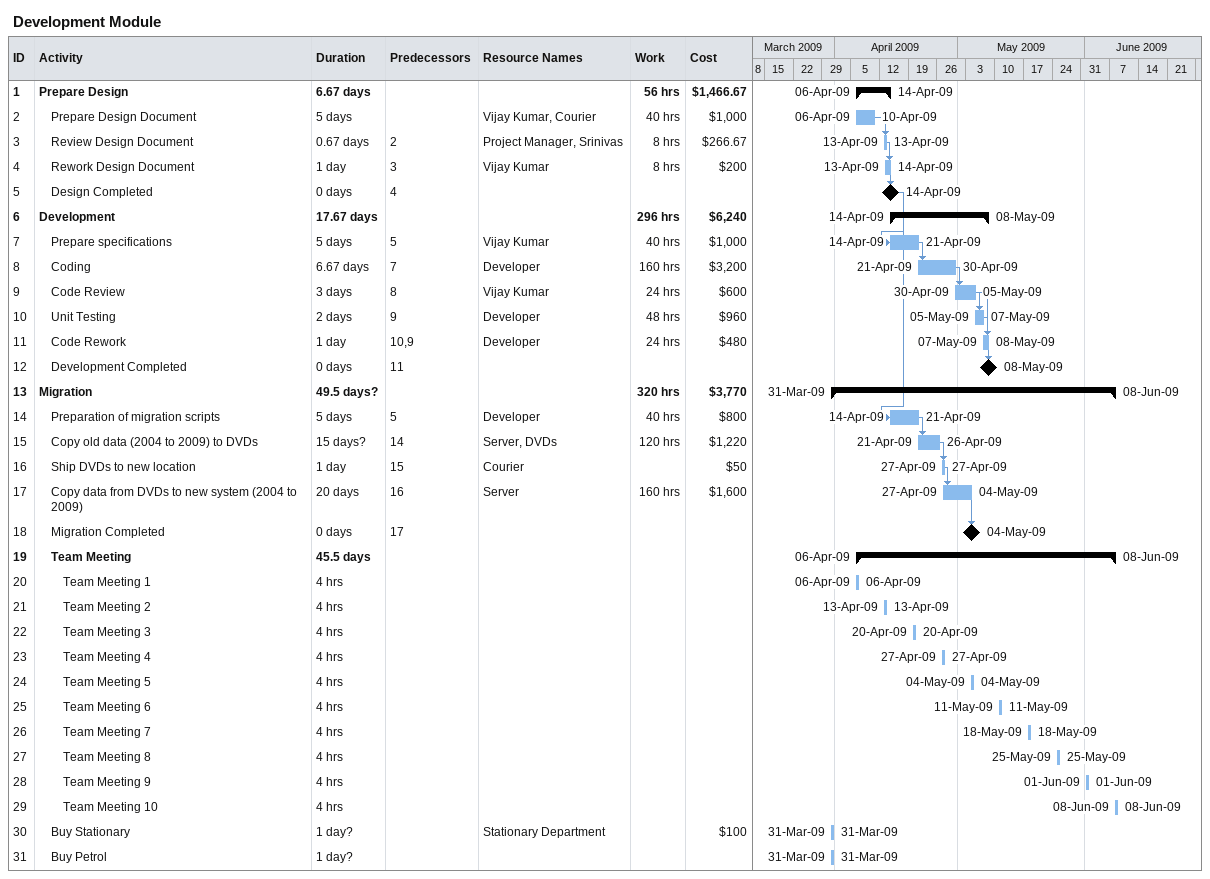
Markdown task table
Development Module

| ID | Level | Task | Duration | Start | Finish | Predecessors | Resources | Work (h) | Cost ($) |
|---|---|---|---|---|---|---|---|---|---|
| 1 | 1 | **Prepare Design** | 6.67d | 2009-04-06 | 2009-04-14 |  |  | 56 | 1466.67 |
| 2 | 2 | Prepare Design Document | 5d | 2009-04-06 | 2009-04-10 |  | Vijay Kumar, Courier | 40 | 1000 |
| 3 | 2 | Review Design Document | 0.67d | 2009-04-13 | 2009-04-13 | 2 | Project Manager, Srinivas | 8 | 266.67 |
| 4 | 2 | Rework Design Document | 1d | 2009-04-13 | 2009-04-14 | 3 | Vijay Kumar | 8 | 200 |
| 5 | 2 | Design Completed | 0d | 2009-04-14 | 2009-04-14 | 4 |  |  |  |
| 6 | 1 | **Development** | 17.67d | 2009-04-14 | 2009-05-08 |  |  | 296 | 6240 |
| 7 | 2 | Prepare specifications | 5d | 2009-04-14 | 2009-04-21 | 5 | Vijay Kumar | 40 | 1000 |
| 8 | 2 | Coding | 6.67d | 2009-04-21 | 2009-04-30 | 7 | Developer | 160 | 3200 |
| 9 | 2 | Code Review | 3d | 2009-04-30 | 2009-05-05 | 8 | Vijay Kumar | 24 | 600 |
| 10 | 2 | Unit Testing | 2d | 2009-05-05 | 2009-05-07 | 9 | Developer | 48 | 960 |
| 11 | 2 | Code Rework | 1d | 2009-05-07 | 2009-05-08 | 10, 9 | Developer | 24 | 480 |
| 12 | 2 | Development Completed | 0d | 2009-05-08 | 2009-05-08 | 11 |  |  |  |
| 13 | 1 | **Migration** | 49.5d? | 2009-03-31 | 2009-06-08 |  |  | 320 | 3770 |
| 14 | 2 | Preparation of migration scripts | 5d | 2009-04-14 | 2009-04-21 | 5 | Developer | 40 | 800 |
| 15 | 2 | Copy old data (2004 to 2009) to DVDs | 15d? | 2009-04-21 | 2009-04-26 | 14 | Server, DVDs | 120 | 1220 |
| 16 | 2 | Ship DVDs to new location | 1d | 2009-04-27 | 2009-04-27 | 15 | Courier |  | 50 |
| 17 | 2 | Copy data from DVDs to new system (2004 to 2009) | 20d | 2009-04-27 | 2009-05-04 | 16 | Server | 160 | 1600 |
| 18 | 2 | Migration Completed | 0d | 2009-05-04 | 2009-05-04 | 17 |  |  |  |
| 19 | 2 | **Team Meeting** | 45.5d | 2009-04-06 | 2009-06-08 |  |  |  |  |
| 20 | 3 | Team Meeting 1 | 4h | 2009-04-06 | 2009-04-06 |  |  |  |  |
| 21 | 3 | Team Meeting 2 | 4h | 2009-04-13 | 2009-04-13 |  |  |  |  |
| 22 | 3 | Team Meeting 3 | 4h | 2009-04-20 | 2009-04-20 |  |  |  |  |
| 23 | 3 | Team Meeting 4 | 4h | 2009-04-27 | 2009-04-27 |  |  |  |  |
| 24 | 3 | Team Meeting 5 | 4h | 2009-05-04 | 2009-05-04 |  |  |  |  |
| 25 | 3 | Team Meeting 6 | 4h | 2009-05-11 | 2009-05-11 |  |  |  |  |
| 26 | 3 | Team Meeting 7 | 4h | 2009-05-18 | 2009-05-18 |  |  |  |  |
| 27 | 3 | Team Meeting 8 | 4h | 2009-05-25 | 2009-05-25 |  |  |  |  |
| 28 | 3 | Team Meeting 9 | 4h | 2009-06-01 | 2009-06-01 |  |  |  |  |
| 29 | 3 | Team Meeting 10 | 4h | 2009-06-08 | 2009-06-08 |  |  |  |  |
| 30 | 2 | Buy Stationary | 1d? | 2009-03-31 | 2009-03-31 |  | Stationary Department |  | 100 |
| 31 | 2 | Buy Petrol | 1d? | 2009-03-31 | 2009-03-31 |  |  |  |  |
